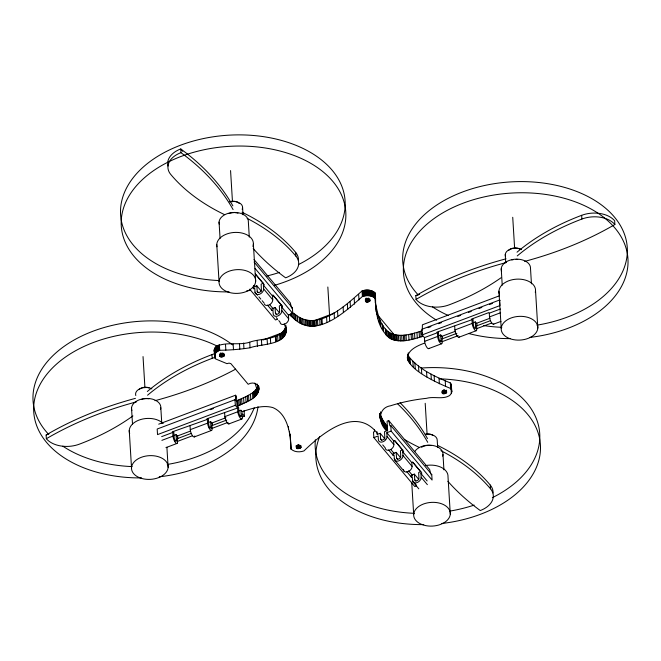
<?xml version="1.0" encoding="UTF-8"?>
<svg xmlns="http://www.w3.org/2000/svg" width="661" height="661" viewBox="0 0 661 661"><rect width="100%" height="100%" fill="white"/><g stroke="black" fill="none" stroke-linecap="round" stroke-linejoin="round"><path stroke-width="0.99" d="M380.017 413.91L382.413 419.347L386.09 424.973L386.437 430.559C378.15 423.271 377.555 407.878 390.593 405.763C402.26 402.045 414.331 399.649 426.502 398.327C433.806 396.212 442.581 399.632 449.249 395.749C451.612 394.245 452.744 390.701 450.662 388.503C432.608 380.901 381.884 358.436 424.329 343.199M173.289 435.706L176.066 434.657L176.388 440.664A2.421 0.793 69.4 0 1 175.38 440.73A2.421 0.793 69.4 0 1 174.215 438.061L173.793 431.939M208.727 422.354L210.644 421.635L210.966 427.634A2.421 0.793 69.4 0 1 209.958 427.7A2.421 0.793 69.4 0 1 208.785 425.031L208.372 418.909M238.125 411.282L240.901 410.233L241.224 416.24A2.421 0.793 69.4 0 1 240.216 416.298A2.421 0.793 69.4 0 1 239.042 413.629L238.629 407.515L236.993 405.565L236.431 396.261L235.556 395.212L158.714 424.164M438.863 335.648L440.713 334.945L441.036 340.952A2.421 0.793 69.4 0 1 440.028 341.018A2.421 0.793 69.4 0 1 438.854 338.349L438.441 332.227M235.556 395.212L235.44 400.252L234.986 399.707L157.186 429.022L157.525 434.608L235.324 405.292L237.605 408.011L237.828 411.737A4.891 1.603 69.4 0 0 240.331 418.182A4.891 1.603 69.4 0 0 242.38 417.174L242.149 413.456L244.43 416.174L242.504 416.901M290.493 437.053L290.319 434.26L290.749 448.761C294.071 452.231 299.623 452.463 303.936 450.934C321.915 433.492 356.172 404.986 377.695 433.847M290.749 448.761C290.832 434.393 287.791 413.769 272.786 407.564C262.632 404.747 252.221 408.465 242.57 411.481M375.655 307.613L375.572 298.698C372.242 295.227 366.698 295.004 362.385 296.525C345.67 311.157 316.404 339.663 293.864 318.652L293.525 313.066C316.057 334.078 345.331 305.572 362.038 290.939C366.351 289.419 371.903 289.65 375.233 293.112C375.051 308.993 376.795 331.037 392.386 339.531C402.359 342.91 412.861 339.333 422.47 336.432L422.239 332.706M422.288 329.856L422.396 324.815L499.237 295.864M374.539 429.724L374.366 431.691L373.498 432.013L373.837 437.599L414.802 486.579L416.529 485.926M258.154 385.784C254.832 394.121 244.975 396.724 237.63 400.392L237.968 405.978C245.71 402.012 258.897 398.674 258.79 387.974C257.997 382.843 251.957 381.876 248.189 384.281L230.887 363.649L229.053 363.104L226.954 363.649L215.651 358.964C213.999 357.171 214.321 354.255 216.048 352.627C217.064 351.553 218.37 350.809 219.733 350.264C229.879 350.14 240.026 349.372 250.048 347.785C260.789 343.546 287.799 345.835 286.188 327.806M214.437 351.867C213.726 349.942 214.701 347.835 216.188 346.571C226.037 341.373 238.976 345.686 249.709 342.2C260.632 338.002 281.71 340.481 285.866 326.22M224.302 355.717C221.014 348.603 216.279 360.865 224.302 355.717L224.186 353.858M300.986 447.406C297.698 440.292 292.963 452.554 300.986 447.406L300.871 445.547M369.962 300.838C366.673 293.724 361.931 305.985 369.962 300.838L369.846 298.979M446.646 392.527C443.357 385.413 438.615 397.674 446.646 392.527L446.53 390.668M236.167 400.971L237.63 400.392M261.359 291.187L256.807 285.75L253.717 286.915L253.832 288.774L254.766 288.427L254.989 292.145L257.592 295.26M263.45 283.247L261.136 284.123L261.409 290.22A2.421 1.669 -39.9 0 1 259.426 292.36A2.421 1.669 -39.9 0 1 257.269 291.774L256.807 285.75M264.301 303.936A4.891 3.363 -39.9 0 0 269.209 304.878A4.891 3.363 -39.9 0 0 272.737 299.772L263.632 288.89L263.409 285.164L264.342 284.817L255.237 273.935M263.409 285.164L272.514 296.054L273.439 295.698L282.544 306.58L281.611 306.935L281.842 310.653L288.667 318.817A4.891 3.363 -39.9 0 1 284.569 324.171A4.891 3.363 -39.9 0 1 280.024 322.072L278.777 320.593M279.355 312.711L275.017 307.514L271.919 308.679L272.035 310.546L272.968 310.191L273.191 313.917A4.891 3.363 -39.9 0 0 277.744 316.008A4.891 3.363 -39.9 0 0 281.842 310.653M281.66 305.01L279.339 305.886L279.62 311.984A2.421 1.669 -39.9 0 1 277.628 314.132A2.421 1.669 -39.9 0 1 275.48 313.545L275.017 307.514M291.559 308.208L292.418 307.886L292.757 313.471L288.436 315.099L281.611 306.935M277.199 319.329L275.472 319.982L249.709 289.179M262.847 340.06L283.015 332.458M313.752 320.874L333.921 313.281M132.902 415.934A205.629 133.001 -3.5 0 1 79.345 444.175A24.449 15.814 -3.5 0 1 46.353 438.714L46.13 434.988L49.021 433.897M500.931 277.835A205.629 133.001 -3.5 0 1 449.034 304.878A24.449 15.814 -3.5 0 1 416.05 299.416L415.819 295.698L419.677 294.244M500.088 300.54L499.633 299.995L421.834 329.31L422.172 334.896L424.445 337.614L424.676 341.34A4.891 1.603 69.4 0 0 426.585 346.951A4.891 1.603 69.4 0 0 429.039 348.273M210.471 409.663L213.346 408.572M428.047 327.682L430.931 326.6M438.615 323.7L441.498 322.618M457.825 316.462L460.709 315.38M468.393 312.479L471.268 311.397M478.952 308.505L481.836 307.415M489.52 304.523L492.404 303.432M422.172 334.896L499.972 305.58L499.633 299.995M161.656 436.632L172.769 432.443L172.992 436.161A4.891 1.603 69.4 0 0 175.496 442.606A4.891 1.603 69.4 0 0 177.545 441.606L177.322 437.879L177.809 438.466L191.26 433.401M172.769 432.443L172.273 431.856L207.347 419.413L207.571 423.139A4.891 1.603 69.4 0 0 210.074 429.576A4.891 1.603 69.4 0 0 212.123 428.576L211.9 424.858L212.388 425.444L226.797 420.016M207.347 419.413L206.852 418.826L237.605 408.011M424.445 337.614L437.417 332.731L437.64 336.449A4.891 1.603 69.4 0 0 440.143 342.894A4.891 1.603 69.4 0 0 442.192 341.894L441.969 338.168L442.457 338.754L456.867 333.326M437.417 332.731L436.921 332.144L471.995 319.701L472.218 323.419A4.891 1.603 69.4 0 0 474.722 329.864A4.891 1.603 69.4 0 0 476.771 328.864L476.548 325.146L477.035 325.733L490.479 320.659M471.995 319.701L471.5 319.114L488.793 312.595L489.28 313.19L500.394 309.001M473.375 322.642L475.292 321.924L476.92 323.865L477.035 325.733M161.879 440.35L172.992 436.161M194.813 435.963A4.891 1.603 69.4 0 1 192.491 435.706A4.891 1.603 69.4 0 1 190.285 429.65L207.571 423.139M229.227 423.561A4.891 1.603 69.4 0 1 226.773 422.23A4.891 1.603 69.4 0 1 224.864 416.62L237.828 411.737M424.676 341.34L437.64 336.449M459.288 336.879A4.891 1.603 69.4 0 1 456.842 335.548A4.891 1.603 69.4 0 1 454.933 329.938L472.218 323.419M493.866 323.849A4.891 1.603 69.4 0 1 491.412 322.518A4.891 1.603 69.4 0 1 489.512 316.908L500.625 312.719M176.941 436.169L190.385 431.104M211.52 423.147L225.922 417.719M441.077 336.647L455.487 331.219M475.656 323.626L490.065 318.197M174.545 440.821L176.404 440.119M209.058 427.816L210.983 427.097M239.381 416.389L241.232 415.695M439.193 341.109L441.052 340.407M177.189 441.507L192.558 435.715M211.768 428.477L228.103 422.329M441.837 341.795L458.172 335.648M476.416 328.765L491.784 322.981M165.928 447.629L177.041 443.44M194.334 436.929L211.619 430.41M228.904 423.899L241.876 419.016M428.725 348.611L441.688 343.728M458.974 337.217L476.267 330.698M493.552 324.187L500.964 321.395M430.485 473.053L429.675 469.55L388.718 420.57L387.057 421.197L387.627 430.501L384.528 431.666L384.809 437.764A2.421 1.669 -39.9 0 1 382.826 439.912A2.421 1.669 -39.9 0 1 380.67 439.325L380.207 433.294L377.117 434.459L376.944 431.674M390.791 425.502L391.13 431.088L432.087 480.06L431.749 474.482L390.791 425.502L389.924 425.833L388.718 420.57M373.837 437.599L378.166 435.971L378.389 439.697A4.891 3.363 -39.9 0 0 382.942 441.788A4.891 3.363 -39.9 0 0 387.032 436.442L386.809 432.715L391.13 431.088M386.809 432.715L393.634 440.879L394.567 440.523L403.673 451.413L402.739 451.76L402.962 455.487L412.067 466.369A4.891 3.363 -39.9 0 1 407.969 471.714A4.891 3.363 -39.9 0 1 403.425 469.624M400.69 457.784L396.137 452.339L393.047 453.512L393.155 455.371L394.088 455.016L394.32 458.742L395.617 460.296M402.78 449.844L400.459 450.711L400.74 456.809A2.421 1.669 -39.9 0 1 398.757 458.957A2.421 1.669 -39.9 0 1 396.6 458.37L396.137 452.339M402.739 451.76L411.836 462.642L412.77 462.295L421.875 473.177L420.941 473.524L421.164 477.25L427.378 484.67M418.686 479.308L414.34 474.111L411.249 475.276L411.365 477.135L412.299 476.788L412.522 480.506L416.248 484.959M420.983 471.607L418.669 472.483L418.942 478.581A2.421 1.669 -39.9 0 1 416.959 480.721A2.421 1.669 -39.9 0 1 414.802 480.134L414.34 474.111M430.881 474.805L431.749 474.482M375.308 302.036C377.497 313.768 380.786 330.847 394.138 334.557C403.574 336.854 413.142 333.532 422.123 330.847M407.87 360.435L407.531 354.85C417.645 368.937 434.715 376.497 450.323 382.917L451.43 385.512L451.546 392.758M289.328 314.388L293.864 318.652M440.713 334.945L442.341 336.895L442.457 338.754M378.555 316.049L394.286 334.863M182.717 151.328L180.734 148.948A24.449 15.814 -3.5 0 0 168.043 166.093M254.014 259.509L290.353 302.953L291.352 307.332M254.105 262.07L292.418 307.886M255.105 268.44L292.757 313.471M255.691 274.332L263.623 283.817M272.869 294.872L282.123 305.936M394.791 440.656L402.723 450.141M412.629 461.989L420.561 471.467M420.941 473.524L427.146 480.952M387.032 436.442L393.865 444.597A4.891 3.363 -39.9 0 1 389.767 449.951A4.891 3.363 -39.9 0 1 385.214 447.861L382.736 444.886M380.207 433.294L385.173 439.235M253.659 285.494L254.981 287.072M269.514 304.448L273.48 309.191M390.775 449.447L394.08 453.396M408.614 470.772L412.571 475.507M257.146 291.212L258.443 292.765M275.348 312.975L276.587 314.462M380.546 438.755L381.785 440.243M396.476 457.8L397.773 459.362M414.678 479.572L415.918 481.059M252.527 287.221L253.832 288.774M267.482 305.101L272.035 310.546M388.61 449.926L393.155 455.371M406.812 471.698L411.365 477.135M258.889 296.814L260.839 299.144M262.144 300.697L264.094 303.027M276.298 317.627L277.537 319.106M395.014 460.387L404.111 471.268M413.216 482.15L418.801 488.826M240.901 410.233L242.529 412.183M210.644 421.635L212.272 423.577L212.388 425.444M176.066 434.657L177.693 436.607L177.809 438.466M386.09 424.973L387.189 426.386L387.47 431.038M284.205 323.758L286.296 329.665M524.644 261.401A290.642 187.988 -3.5 0 0 614.87 224.509L614.647 220.782A24.449 15.814 -3.5 0 0 581.655 215.321A205.629 133.001 -3.5 0 0 517.018 252.205M581.655 215.321L581.887 219.047A205.629 133.001 -3.5 0 0 517.241 255.931M535.542 290.815L537.814 328.038A18.334 11.857 -3.5 0 1 509.738 338.614A18.334 11.857 -3.5 0 1 510.978 318.024A18.334 11.857 -3.5 0 1 537.814 328.038M531.452 283.842L530.51 268.515A14.666 9.485 -3.5 0 0 514.522 259.252A14.666 9.485 -3.5 0 0 501.575 271.274M512.729 217.295L514.638 248.486M505.244 254.617L505.739 262.739M501.228 268.812L502.228 285.164M498.931 291.187L501.212 328.41M489.28 313.19L489.512 316.908M437.45 445.332A205.629 133.001 -3.5 0 1 490.272 485.083L490.503 488.801A24.449 15.814 -3.5 0 1 480.266 510.548A290.642 187.988 -3.5 0 1 447.844 481.274M475.292 321.924L475.614 327.922A2.421 0.793 69.4 0 1 474.606 327.988A2.421 0.793 69.4 0 1 473.433 325.319L473.02 319.197M454.702 326.212L454.933 329.938M451.347 384.975L451.769 391.651M451.199 384.429L451.703 392.204M450.976 383.909L451.314 389.486M450.678 383.397L451.025 388.982M451.116 389.577L451.347 393.295M450.323 382.917L450.662 388.503M446.208 390.122L446.382 392.915M445.225 380.901L445.564 386.487M445.803 390.453L445.968 393.245M445.283 390.709L445.448 393.502M444.622 389.94L444.853 393.667M443.985 390.007L444.217 393.725M443.357 389.957L443.589 393.683M442.837 390.734L443.01 393.526M450.29 514.043A18.334 11.857 -3.5 0 0 423.445 504.029A18.334 11.857 -3.5 0 0 422.214 524.619A18.334 11.857 -3.5 0 0 450.29 514.043L448.009 476.821A18.334 11.857 -3.5 0 0 425.659 465.567M442.407 391.419L442.523 393.278M442.035 391.097L442.151 392.956M439.028 378.224L439.367 383.81M442.986 454.52L443.919 469.847M434.12 375.77L434.467 381.356M437.673 447.53L437.235 440.424A9.783 6.329 -3.5 0 0 425.312 434.426M431.013 374.085L431.352 379.67M426.552 371.474L426.89 377.059M425.197 403.301L427.105 434.484M420.702 331.318L421.04 336.903M419.124 331.797L419.462 337.383M421.404 368.045L421.743 373.622M416.934 332.442L417.281 338.027M418.496 365.921L418.843 371.507M414.521 333.103L414.868 338.68M414.901 362.988L415.24 368.574M412.596 333.582L412.935 339.159M412.877 361.237L413.216 366.822M411.076 333.937L411.423 339.514M408.663 334.449L409.01 340.035M409.919 358.386L410.266 363.963M409.514 357.89L409.853 363.476M408.771 356.957L409.109 362.534M408.25 352.842L408.366 354.701M407.903 355.568L408.242 361.146M407.705 354.23L407.82 356.089M406.003 334.953L406.35 340.539M407.333 357.047L407.548 359.518M404.532 335.152L404.871 340.737M411.836 462.642L412.067 466.369M403.367 335.267L403.714 340.845M411.712 482.224L413.679 514.415M401.665 335.334L402.012 340.919M400.07 335.325L400.417 340.911M398.401 335.234L398.748 340.82M397.087 335.094L397.426 340.679M396.187 334.962L396.526 340.547M395.047 334.755L395.385 340.341M394.138 334.557L394.477 340.134M393.196 334.309L393.535 339.894M392.047 333.945L392.386 339.531M391.155 333.64L391.502 339.225M390.362 333.301L390.701 338.878M389.643 332.921L389.982 338.506M388.643 332.26L388.982 337.845M387.924 331.682L388.263 337.259M393.634 440.879L393.865 444.597M386.611 330.459L386.949 336.036M385.801 329.542L386.14 335.127M385.388 329.054L385.735 334.631M383.297 325.856L383.644 331.442M382.132 323.791L382.471 329.376M380.273 320.197L380.612 325.782M379.092 317.429L379.439 323.014M385.47 424.164L385.809 429.749M384.818 423.263L385.156 428.849M377.406 312.694L377.745 318.28M384.157 422.263L384.495 427.849M376.406 308.778L376.753 314.363M383.289 420.883L383.628 426.461M375.233 293.112L375.572 298.698M375.878 306.117L376.225 311.703M374.804 292.666L375.481 302.664M382.413 419.347L382.752 424.932M374.308 292.236L374.655 297.822M381.777 418.124L382.116 423.701M373.762 291.84L374.101 297.417M381.314 417.149L381.653 422.734M373.143 291.468L373.49 297.045M380.513 411.844L380.629 413.703M380.645 415.612L380.984 421.197M372.498 291.137L372.837 296.723M379.992 413.794L380.356 419.495M379.835 413.893L380.125 418.545M379.835 413.902L380.025 417.793M371.796 290.848L372.135 296.434M371.052 290.6L371.399 296.186M370.276 290.402L370.614 295.988M369.482 290.237L369.821 295.822M369.582 299.359L369.697 301.226M368.656 290.129L368.995 295.715M369.119 298.764L369.284 301.556M368.541 298.086L368.764 301.813M367.813 290.063L368.16 295.649M367.937 298.251L368.169 301.978M366.971 290.047L367.309 295.632M367.309 298.318L367.533 302.036M366.111 290.08L366.458 295.665M366.673 298.268L366.905 301.986M366.095 298.111L366.326 301.837M365.269 290.162L365.616 295.748M365.665 298.797L365.839 301.59M365.351 299.408L365.467 301.267M364.426 290.286L364.765 295.872M363.608 290.468L363.947 296.045M362.806 290.683L363.145 296.268M362.038 290.939L362.385 296.525M358.65 294.36L358.989 299.945M354.189 298.541L354.527 304.126M350.132 301.862L350.47 307.448M347.364 303.977L347.703 309.563M343.092 307.026L343.431 312.612M337.507 310.554L337.854 316.14M334.078 312.562L334.425 318.148M327.839 287.006L329.533 314.735M329.36 315.066L329.699 320.651M326.551 316.479L326.889 322.064M321.981 318.552L322.32 324.138M321.205 318.85L321.543 324.435M319.709 319.379L320.056 324.964M317.52 320.023L317.858 325.609M316.396 320.304L316.735 325.89M314.966 320.56L315.305 326.146M314.025 320.659L314.363 326.245M313.041 320.709L313.38 326.294M312 320.701L312.347 326.286M310.711 320.651L311.05 326.237M309.687 320.577L310.034 326.162M308.745 320.469L309.084 326.055M307.58 320.296L307.927 325.881M306.696 320.131L307.035 325.716M305.448 319.85L305.787 325.427M303.944 319.412L304.283 324.997M302.573 318.933L302.912 324.51M301.176 318.346L301.515 323.931M300.276 317.9L300.615 323.477M242.017 212.222A205.629 133.001 -3.5 0 1 295.641 252.362L295.872 256.08A24.449 15.814 -3.5 0 1 285.635 277.827A290.642 187.988 -3.5 0 1 253.213 248.553M299.193 317.272L299.532 322.849M297.351 316.024L297.698 321.61M295.748 314.843L296.087 320.42M294.756 314.066L295.095 319.651M300.606 445.935L300.722 447.794M292.088 312.694L292.369 317.354M300.144 445.332L300.317 448.125M299.623 445.588L299.797 448.381M298.97 444.828L299.193 448.546M290.89 313.339L291.063 316.132M298.334 444.886L298.557 448.604M297.706 444.836L297.929 448.563M297.186 445.613L297.351 448.406M296.748 446.299L296.863 448.158M288.436 315.099L288.667 318.817M296.384 445.977L296.492 447.836M296.161 445.597L296.277 447.456M286.147 327.972L286.312 330.764M285.792 325.171L286.213 331.805M285.643 327.311L285.982 332.896M285.354 328.17L285.692 333.755M285.098 328.765L285.436 334.35M284.717 329.525L285.065 335.102M284.354 330.12L284.693 335.705M283.924 330.748L284.271 336.333M290.493 439.21L291.171 449.207M289.981 433.897L290.096 435.764M289.46 431.236L289.568 433.104M283.305 331.516L283.643 337.093M282.784 332.111L283.131 337.697M288.403 426.395L288.576 429.187M282.214 332.648L282.553 338.234M281.636 333.119L281.974 338.705M280.52 333.822L280.859 339.407M279.578 334.317L279.917 339.903M277.62 335.243L277.959 340.82M276.124 335.829L276.463 341.415M275.389 336.11L275.728 341.696M272.514 296.054L272.737 299.772M270.349 337.647L270.688 343.224M267.085 338.515L267.432 344.1M261.45 339.919L261.789 345.505M253.378 244.099L255.658 281.322A18.334 11.857 -3.5 0 1 227.582 291.898A18.334 11.857 -3.5 0 1 228.813 271.307A18.334 11.857 -3.5 0 1 255.658 281.322M257.112 340.845L257.451 346.422M258.674 386.115L258.897 389.189M258.591 386.14L258.823 389.858M249.288 237.125L248.354 221.799A14.666 9.485 -3.5 0 0 232.366 212.536A14.666 9.485 -3.5 0 0 219.419 224.558M258.393 386.049L258.682 390.709M258.211 386.718L258.492 391.37M257.939 386.412L258.286 391.998M257.608 387.172L257.955 392.758M257.311 387.759L257.658 393.345M256.807 388.585L257.146 394.171M256.055 389.593L256.394 395.179M255.229 390.511L255.576 396.096M254.254 391.452L254.592 397.03M242.604 207.703L243.041 214.808M253.51 392.056L253.849 397.641M249.709 342.2L250.048 347.785M252.485 392.799L252.824 398.376M250.461 394.063L250.8 399.641M248.544 395.171L248.891 400.756M247.305 395.856L247.644 401.442M243.612 343.059L243.959 348.644M245.694 396.707L246.032 402.293M230.565 170.579L232.474 201.77M243.603 397.757L243.942 403.334M244.091 410.588L244.43 416.174M239.48 343.546L239.819 349.132M241.645 398.666L241.984 404.251M240.207 399.327L240.546 404.912M238.869 399.897L239.208 405.474M233.143 344.141L233.49 349.727M234.986 399.707L235.324 405.292M219.064 222.096L220.063 238.447M225.508 344.521L225.847 350.107M223.922 354.238L224.038 356.105M216.767 244.471L219.047 281.693M223.459 353.643L223.633 356.436M222.881 352.966L223.112 356.692M222.286 353.131L222.509 356.857M221.65 353.197L221.873 356.915M221.022 353.148L221.245 356.866M224.633 412.902L224.864 416.62M220.444 352.999L220.667 356.717M220.006 353.676L220.179 356.469M219.386 344.687L219.733 350.264M219.7 354.288L219.807 356.147M218.675 344.984L219.022 350.57M217.981 345.331L218.32 350.917M217.329 345.711L217.676 351.297M216.725 346.133L217.072 351.71M216.188 346.571L216.527 352.156M215.709 347.042L216.048 352.627M215.279 347.537L215.626 353.123M214.932 348.05L215.271 353.635M214.635 348.578L214.974 354.164M215.122 355.692L215.296 358.477M214.833 355.18L214.999 357.973M214.42 349.124L214.767 354.709M214.28 349.669L214.775 357.452M214.205 350.223L214.627 356.907M214.453 353.792A24.449 15.814 -3.5 0 0 211.966 354.618L212.189 358.336A205.629 133.001 -3.5 0 0 147.552 395.22M224.352 214.552A205.629 133.001 -3.5 0 1 170.728 174.413A24.449 15.814 -3.5 0 1 180.957 152.666L180.734 148.948A290.642 187.988 -3.5 0 1 232.862 205.885M190.054 425.924L190.285 429.65M166.894 447.208L168.125 467.327A18.334 11.857 -3.5 0 1 140.049 477.903A18.334 11.857 -3.5 0 1 141.289 457.313A18.334 11.857 -3.5 0 1 168.125 467.327M160.821 407.804L161.755 423.131M143.032 356.585L144.941 387.776M131.531 408.101L132.531 424.453M129.242 430.476L131.514 467.699M490.272 485.083A24.449 15.814 -3.5 0 1 493.065 492.974M440.87 450.645A205.629 133.001 -3.5 0 1 490.503 488.801M421.074 368.045A112.469 72.743 -3.5 0 1 533.526 412.728A112.469 72.743 -3.5 0 1 492.338 497.675M474.16 505.103A112.469 72.743 -3.5 0 1 449.422 511.168M414.298 513.316A112.469 72.743 -3.5 0 1 315.363 439.763M439.383 378.836A112.469 72.743 -3.5 0 1 540.5 447.051A112.469 72.743 -3.5 0 1 441.391 523.537M423.775 524.611A112.469 72.743 -3.5 0 1 319.635 436.714M400.054 402.706A290.642 187.988 -3.5 0 1 427.493 438.598M418.983 447.274A205.629 133.001 -3.5 0 1 404.243 439.391M397.55 403.747A290.642 187.988 -3.5 0 1 427.725 442.325M425.742 434.087A7.337 4.743 -3.5 0 1 432.74 435.244M421.528 447.282A9.783 6.329 -3.5 0 1 431.055 445.539M414.778 451.562A14.666 9.485 -3.5 0 1 432.682 445.44A14.666 9.485 -3.5 0 1 442.663 456.173M421.164 477.25A4.891 3.363 -39.9 0 1 417.074 482.604A4.891 3.363 -39.9 0 1 412.522 480.506M402.962 455.487A4.891 3.363 -39.9 0 1 398.872 460.833A4.891 3.363 -39.9 0 1 394.32 458.742M46.13 434.988A290.642 187.988 -3.5 0 1 135.422 398.352M46.353 438.714A290.642 187.988 -3.5 0 1 136.587 401.822M254.212 407.854A112.469 72.743 -3.5 0 1 167.266 464.452M132.134 466.6A112.469 72.743 -3.5 0 1 62.836 446.183M48.501 434.203A112.469 72.743 -3.5 0 1 81.27 336.251A112.469 72.743 -3.5 0 1 232.606 344.868M257.311 384.099A112.469 72.743 -3.5 0 1 257.65 388.85M257.997 406.689A112.469 72.743 -3.5 0 1 159.227 476.821M141.611 477.903A112.469 72.743 -3.5 0 1 40.899 382.975A112.469 72.743 -3.5 0 1 216.94 345.992M254.882 383.165A112.469 72.743 -3.5 0 1 256.955 389.626M147.32 391.494A205.629 133.001 -3.5 0 1 211.966 354.618M235.688 369.127A290.642 187.988 -3.5 0 1 154.955 400.69M212.189 358.336A24.449 15.814 -3.5 0 1 214.676 357.51M139 389.635A7.337 4.743 -3.5 0 1 149.105 387.792M135.786 395.551A9.783 6.329 -3.5 0 1 140.388 388.511A9.783 6.329 -3.5 0 1 151.881 388.891M141.446 399.533A9.783 6.329 -3.5 0 1 143.016 399.054M143.834 398.88A9.783 6.329 -3.5 0 1 148.89 398.823M131.886 410.564A14.666 9.485 -3.5 0 1 146.114 398.459A14.666 9.485 -3.5 0 1 160.499 409.465M129.68 433.55A18.334 11.857 -3.5 0 1 140.644 419.537A18.334 11.857 -3.5 0 1 163.16 423.527M180.957 152.666A290.642 187.988 -3.5 0 1 233.093 209.603M218.692 280.553A112.469 72.743 -3.5 0 1 129.333 183.171A112.469 72.743 -3.5 0 1 302.812 148.345A112.469 72.743 -3.5 0 1 298.623 264.499M279.529 272.382A112.469 72.743 -3.5 0 1 266.788 276.017M229.144 291.898A112.469 72.743 -3.5 0 1 131.192 192.549A112.469 72.743 -3.5 0 1 315.049 165.969A112.469 72.743 -3.5 0 1 274.398 285.354M250.643 290.336A112.469 72.743 -3.5 0 1 246.76 290.815M295.641 252.362A24.449 15.814 -3.5 0 1 298.433 260.252M247.164 218.403A205.629 133.001 -3.5 0 1 295.872 256.08M229.317 201.861A7.337 4.743 -3.5 0 1 239.216 203.497M228.979 213.528A9.783 6.329 -3.5 0 1 233.903 212.627M234.754 212.644A9.783 6.329 -3.5 0 1 238.001 213.181M230.681 201.704A9.783 6.329 -3.5 0 1 242.174 209.347M263.632 288.89A4.891 3.363 -39.9 0 1 259.542 294.244A4.891 3.363 -39.9 0 1 254.989 292.145M216.982 246.793A18.334 11.857 -3.5 0 1 235.787 232.399A18.334 11.857 -3.5 0 1 252.882 246.421M581.887 219.047A24.449 15.814 -3.5 0 1 614.87 224.509M418.198 294.905A112.469 72.743 -3.5 0 1 469.161 189.666A112.469 72.743 -3.5 0 1 622.051 228.607A112.469 72.743 -3.5 0 1 536.955 325.162M501.831 327.311A112.469 72.743 -3.5 0 1 483.728 325.576M448.538 315.586A112.469 72.743 -3.5 0 1 432.525 306.894M436.615 320.221A112.469 72.743 -3.5 0 1 455.165 206.488A112.469 72.743 -3.5 0 1 621.307 237.109A112.469 72.743 -3.5 0 1 529.891 337.424M510.333 338.614A112.469 72.743 -3.5 0 1 468.682 333.499M415.819 295.698A290.642 187.988 -3.5 0 1 506.045 258.806M416.05 299.416A290.642 187.988 -3.5 0 1 506.276 262.533M508.689 250.345A7.337 4.743 -3.5 0 1 520.273 249.238M505.475 256.253A9.783 6.329 -3.5 0 1 510.085 249.222A9.783 6.329 -3.5 0 1 521.57 249.602M511.903 259.98A9.783 6.329 -3.5 0 1 513.531 259.583M516.067 259.343A9.783 6.329 -3.5 0 1 517.761 259.426M499.369 294.261A18.334 11.857 -3.5 0 1 516.753 279.149A18.334 11.857 -3.5 0 1 535.286 292.369"/></g></svg>
